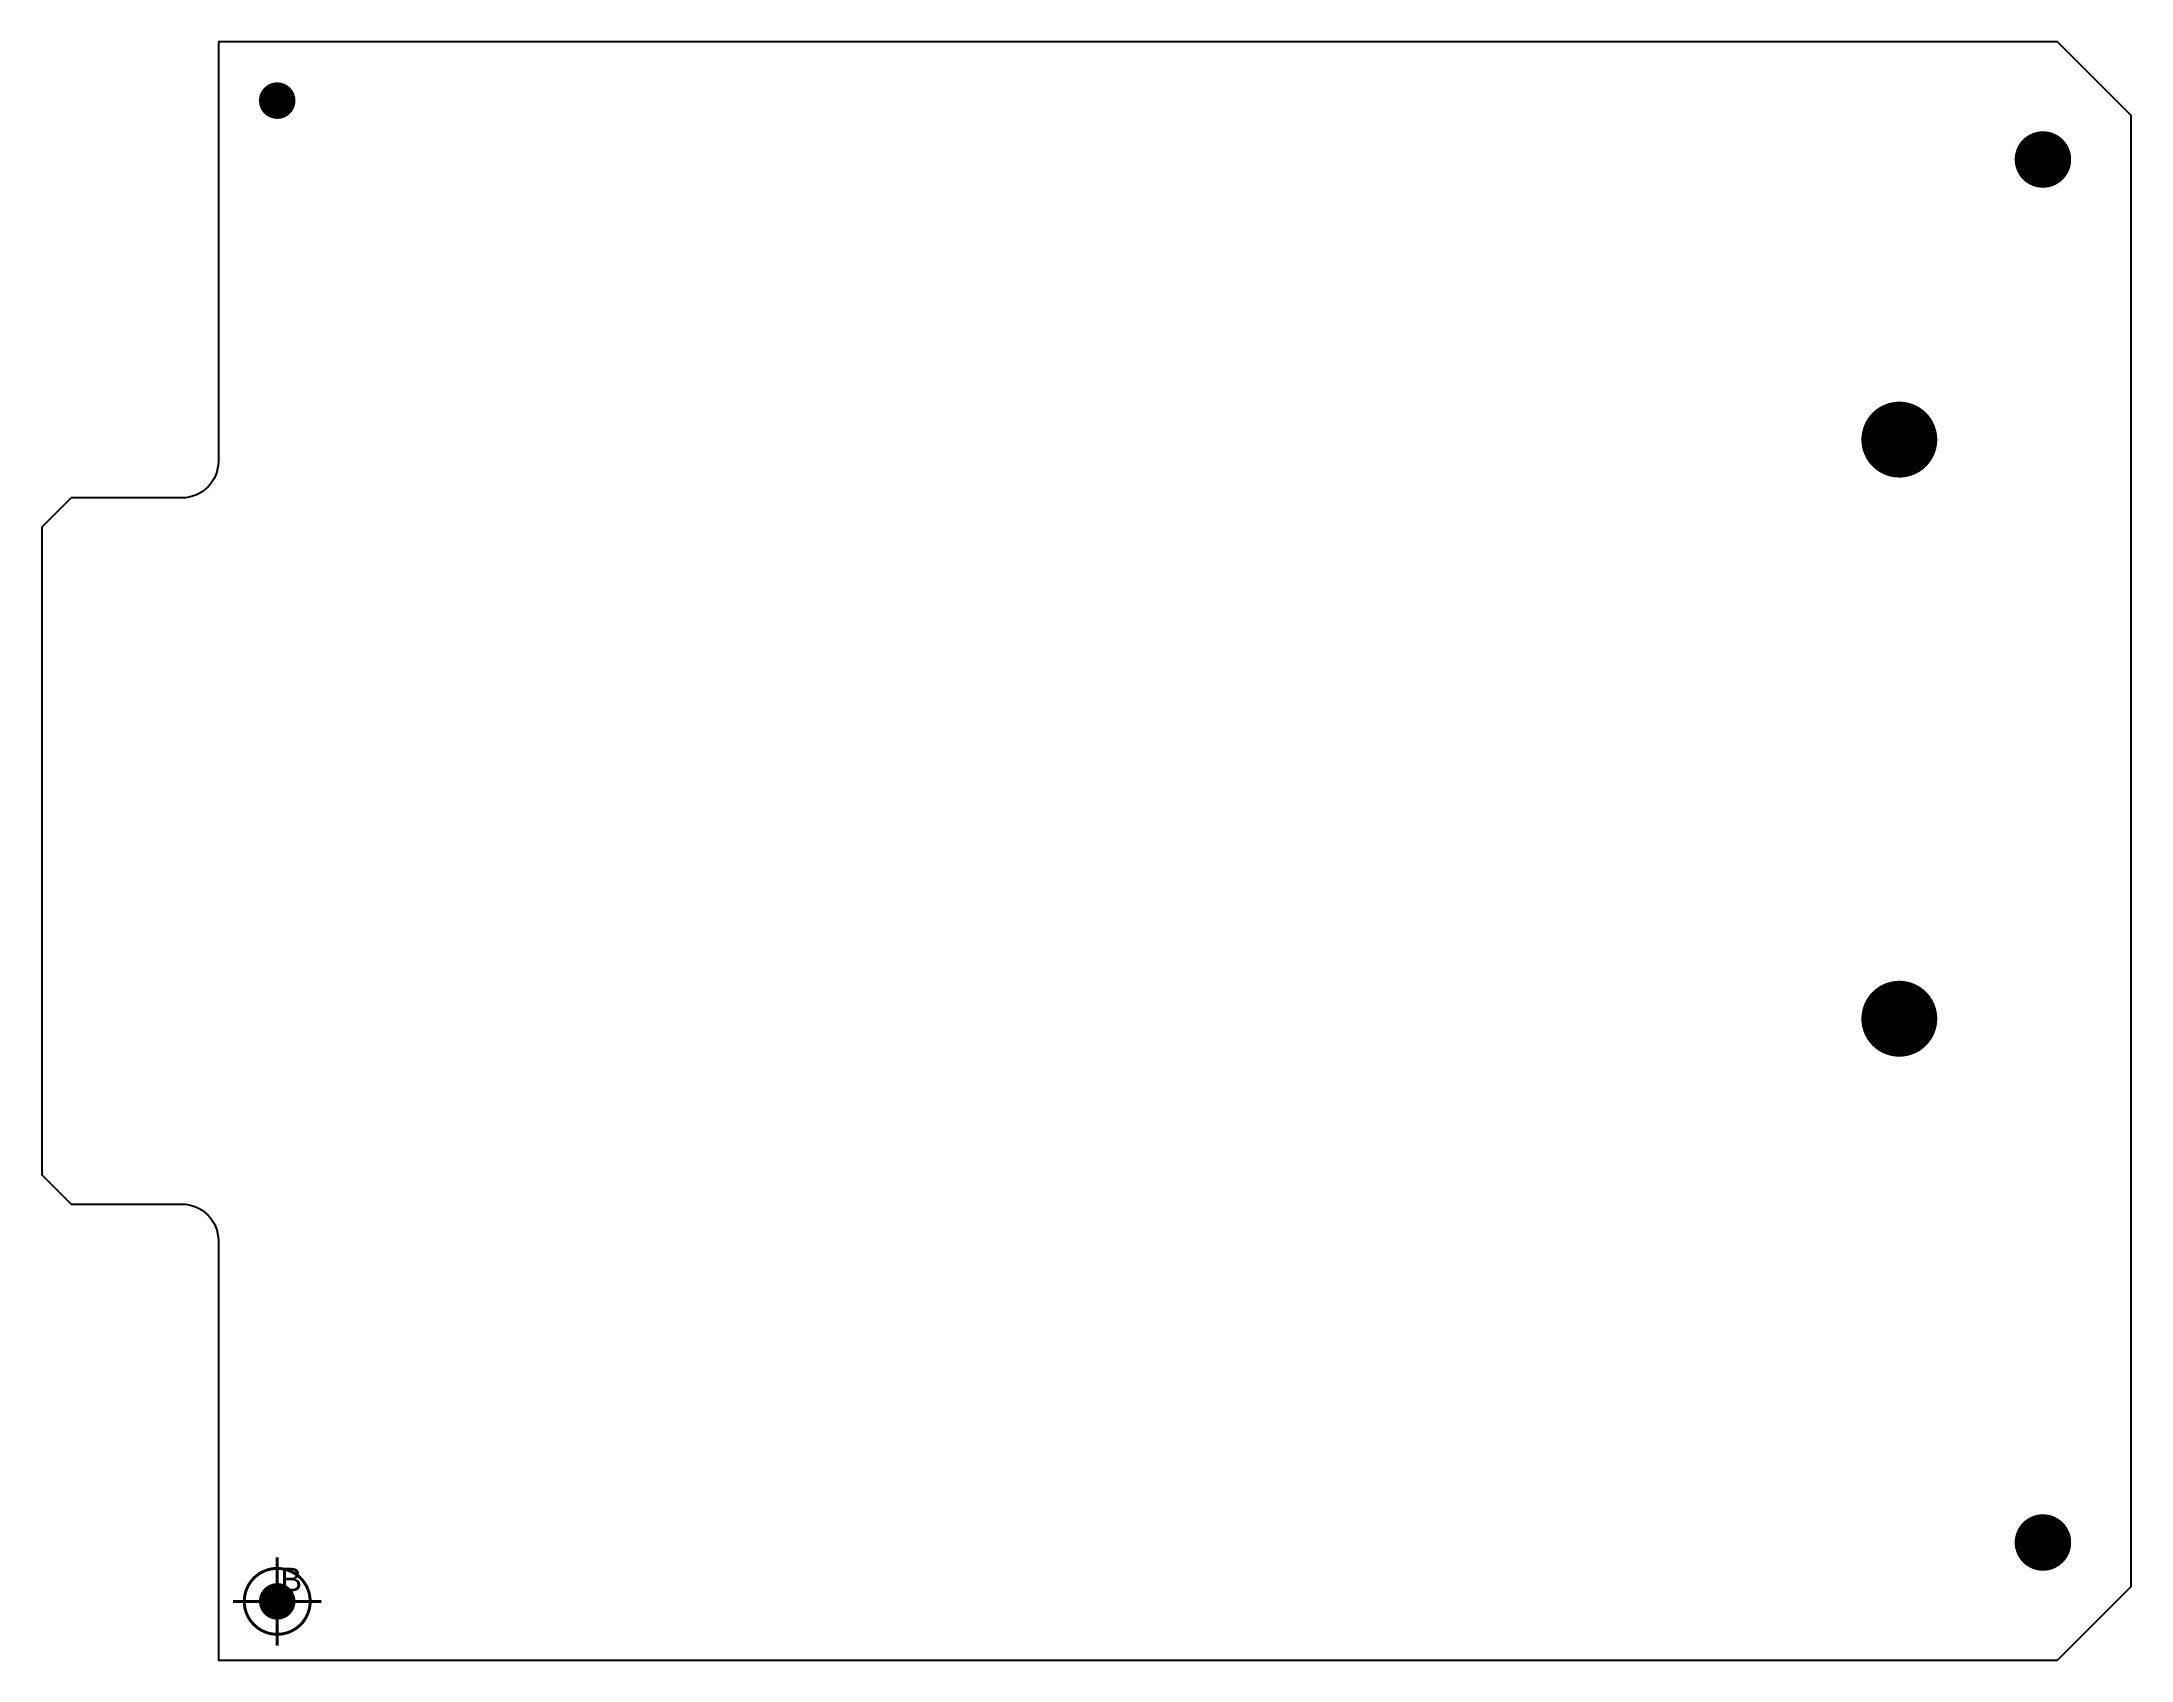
# Model space of a CAD drawing. Extents: x -400 to 3150, y -100 to 2650.
import ezdxf
from ezdxf.enums import TextEntityAlignment as Align

# ---------------------------------------------------------------- set-up
doc = ezdxf.new("R2010")
doc.units = 0
doc.header["$MEASUREMENT"] = 0
for name, color, linetype in [('BOARD_ORIGIN', 221, 'CONTINUOUS'), ('BOARD_OUTLINE', 10, 'CONTINUOUS'), ('MOUNTING_HOLES', 244, 'CONTINUOUS')]:
    doc.layers.add(name, color=color, linetype=linetype)
doc.styles.add('ARIAL', font='ARIAL.TTF')

msp = doc.modelspace()

# ---------------------------------------------------------------- linework, layer by layer
at = {"layer": 'BOARD_ORIGIN', "const_width": 5}
for points in [[(0, -75), (0, 75)], [(-75, 0), (75, 0)]]:
    msp.add_lwpolyline(points, dxfattribs=at)
msp.add_lwpolyline([(-56, 0, -1), (56, 0, -1)], format="xyb", close=True, dxfattribs=at)
at = {"layer": 'BOARD_OUTLINE'}
msp.add_lwpolyline([(-100, 2650), (-100, 1937, -0.4142136), (-162, 1875), (-350, 1875), (-400, 1825), (-400, 725), (-350, 675), (-162, 675, -0.4142136), (-100, 613), (-100, -100), (3025, -100), (3150, 25), (3150, 2525), (3025, 2650)], format="xyb", close=True, dxfattribs=at)
at = {"layer": 'MOUNTING_HOLES'}
for points, const_width in [([(-15.5, 2550, -1), (15.5, 2550, -1)], 31), ([(2976, 2450, -1), (3024, 2450, -1)], 48), ([(2723.75, 1974, -1), (2788.25, 1974, -1)], 64.5), ([(2723.75, 990, -1), (2788.25, 990, -1)], 64.5), ([(2976, 100, -1), (3024, 100, -1)], 48), ([(-15.5, 0, -1), (15.5, 0, -1)], 31)]:
    msp.add_lwpolyline(points, format="xyb", close=True, dxfattribs=dict(at, const_width=const_width))

# ---------------------------------------------------------------- texts
at = {"layer": 'BOARD_ORIGIN', "style": 'ARIAL'}
msp.add_text('B', height=40, dxfattribs=at).set_placement((5, 5), align=Align.BOTTOM_LEFT)

doc.saveas('drawing.dxf')
